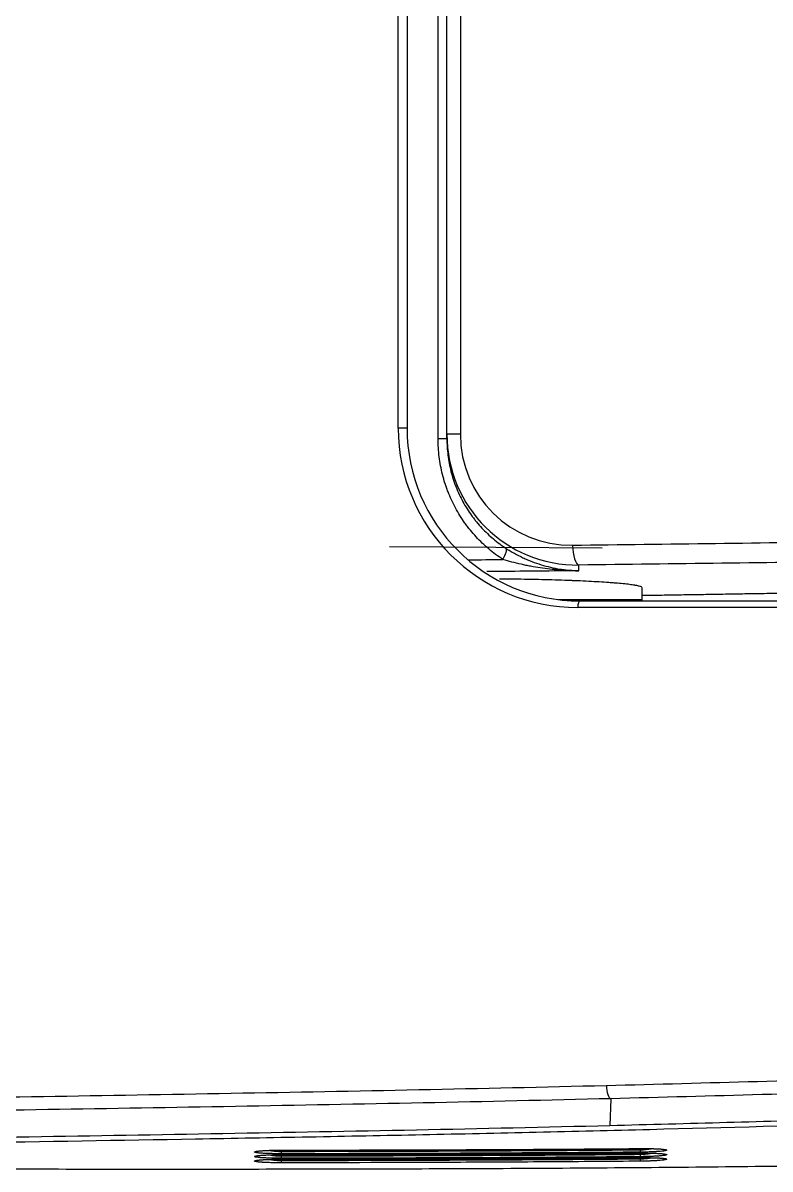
# Model space of a CAD drawing. Header units: millimetres. Extents: x -33000 to 294000, y 0 to 42408.
# Drawn here: x 106057.9 to 106114.1, y 14514.1 to 14600.3 of the extents above; entities that cross this region are included whole.
import ezdxf

# ---------------------------------------------------------------- set-up
doc = ezdxf.new("R2010")
doc.units = ezdxf.units.MM
doc.header["$LTSCALE"] = 50
doc.layers.add('arch', color=8, linetype='Continuous')

msp = doc.modelspace()

# ---------------------------------------------------------------- linework, layer by layer
at = {"layer": 'arch', "linetype": 'Continuous'}
for p, q in [((106089.084, 14569.056), (106089.084, 14858.857)), ((106086.087, 14569.855), (106086.087, 14858.059)), ((106086.75, 14858.059), (106086.75, 14569.855)), ((106089.747, 14569.405), (106089.747, 14858.509)), ((106090.758, 14858.509), (106090.758, 14569.405)), ((106086.75, 14569.855), (106086.087, 14569.855)), ((106089.747, 14569.056), (106089.747, 14569.405)), ((106090.758, 14569.405), (106089.747, 14569.405)), ((106089.747, 14569.056), (106089.084, 14569.056)), ((106085.422, 14560.956), (106101.422, 14560.861)), ((106104.422, 14556.957), (106104.422, 14557.844)), ((106098.13, 14556.957), (106104.422, 14556.957)), ((106124.473, 14556.355), (106099.587, 14556.355)), ((106099.75, 14556.855), (106124.636, 14556.855)), ((106102.074, 14519.41), (106102.009, 14517.399))]:
    msp.add_line(p, q, dxfattribs=at)
msp.add_arc((106103.922, 14556.957), 0.5, 348.30845, 0, dxfattribs=at)
for centre, major_axis, ratio, start_param, end_param in [((106099.587, 14569.855), (-13.5, 0), 1, 0, 1.570796), ((106099.75, 14569.855), (-13, 0), 1, 0, 1.570796), ((106099.747, 14569.565), (-6.867, -7.387), 0.984124, 5.469289, 7.032689), ((106099.258, 14569.565), (-5.798, -6.334), 0.981335, 5.463069, 7.026469), ((106093.656, 14559.973), (-0.544, -0.839), 0.254745, 1.734631, 3.094705), ((106099.684, 14561.051), (-0.017, 1.5), 0.325964, 1.567085, 3.083985), ((106099.75, 14556.355), (0, 0.5), 0.325982, 0, 1.570796), ((106102.066, 14520.409), (0.025, -1), 0.32589, 4.704201, 6.230337), ((106077.272, 14515.765), (0.001, -0.5), 0.000956, 5.41052, 6.23323), ((106077.272, 14515.425), (0.001, -0.5), 0.000959, 5.41052, 6.23323), ((106104.273, 14515.885), (0.004, -0.5), 0.007222, 5.410489, 6.233224), ((106104.273, 14515.545), (0.004, -0.5), 0.007221, 5.410489, 6.233224), ((106104.273, 14515.204), (0.004, -0.5), 0.00722, 5.410489, 6.233224), ((106077.272, 14515.084), (0.001, -0.5), 0.000961, 5.41052, 6.23323)]:
    msp.add_ellipse(centre, major_axis=major_axis, ratio=ratio, start_param=start_param, end_param=end_param, dxfattribs=at)
for points, knots in [([(106093.955, 14559.973), (106093.584, 14560.216), (106093.232, 14560.479), (106092.562, 14561.047), (106092.245, 14561.351), (106091.796, 14561.838), (106091.651, 14562.005), (106091.44, 14562.265), (106091.371, 14562.352), (106091.269, 14562.486), (106091.235, 14562.531), (106091.169, 14562.621), (106091.136, 14562.667), (106090.843, 14563.077), (106090.607, 14563.456), (106090.182, 14564.242), (106089.994, 14564.648), (106089.789, 14565.174), (106089.73, 14565.333), (106089.674, 14565.494), (106089.638, 14565.602), (106089.62, 14565.656), (106089.534, 14565.927), (106089.472, 14566.145), (106089.306, 14566.803), (106089.223, 14567.247), (106089.112, 14568.144), (106089.084, 14568.598), (106089.084, 14569.056)], [0, 0, 0, 0, 0.125, 0.125, 0.25, 0.25, 0.3125, 0.3125, 0.34375, 0.34375, 0.359375, 0.359375, 0.375, 0.375, 0.5, 0.5, 0.625, 0.625, 0.65625, 0.671875, 0.671875, 0.6875, 0.6875, 0.75, 0.75, 0.875, 0.875, 1, 1, 1, 1]), ([(106089.747, 14569.056), (106089.747, 14568.638), (106089.773, 14568.224), (106089.876, 14567.405), (106089.952, 14567), (106090.105, 14566.4), (106090.162, 14566.202), (106090.242, 14565.955), (106090.258, 14565.905), (106090.292, 14565.807), (106090.343, 14565.66), (106090.398, 14565.515), (106090.586, 14565.037), (106090.759, 14564.667), (106091.15, 14563.954), (106091.366, 14563.61), (106091.635, 14563.238), (106091.665, 14563.197), (106091.726, 14563.115), (106091.757, 14563.074), (106091.851, 14562.953), (106091.914, 14562.874), (106092.107, 14562.639), (106092.24, 14562.487), (106092.65, 14562.047), (106092.94, 14561.773), (106093.551, 14561.261), (106093.872, 14561.023), (106094.209, 14560.805)], [0, 0, 0, 0, 0.125, 0.125, 0.25, 0.25, 0.3125, 0.3125, 0.328125, 0.328125, 0.34375, 0.375, 0.375, 0.5, 0.5, 0.625, 0.625, 0.640625, 0.640625, 0.65625, 0.65625, 0.6875, 0.6875, 0.75, 0.75, 0.875, 0.875, 1, 1, 1, 1]), ([(106099.195, 14561.051), (106102.781, 14561.092), (106106.367, 14561.136), (106113.538, 14561.232), (106117.124, 14561.284), (106120.71, 14561.338)], [0, 0, 0, 0, 0.5, 0.5, 1, 1, 1, 1]), ([(106094.209, 14560.805), (106094.309, 14560.74), (106094.41, 14560.677), (106094.614, 14560.555), (106094.717, 14560.495), (106095.031, 14560.32), (106095.245, 14560.21), (106095.574, 14560.056), (106095.685, 14560.006), (106095.909, 14559.91), (106096.022, 14559.864), (106096.366, 14559.73), (106096.596, 14559.65), (106097.06, 14559.507), (106097.293, 14559.444), (106097.763, 14559.334), (106098, 14559.287), (106098.357, 14559.23), (106098.477, 14559.213), (106098.657, 14559.191), (106098.717, 14559.184), (106098.837, 14559.171), (106098.897, 14559.165), (106099.078, 14559.149), (106099.198, 14559.141), (106099.379, 14559.131), (106099.439, 14559.128), (106099.53, 14559.125), (106099.56, 14559.124), (106099.605, 14559.123), (106099.62, 14559.123), (106099.643, 14559.123), (106099.651, 14559.122), (106099.659, 14559.122), (106099.659, 14559.122), (106099.66, 14559.122), (106099.661, 14559.122), (106099.662, 14559.122), (106099.665, 14559.122), (106099.667, 14559.122), (106099.673, 14559.122), (106099.677, 14559.122), (106099.68, 14559.122)], [0, 0, 0, 0, 0.0625, 0.0625, 0.125, 0.125, 0.25, 0.25, 0.3125, 0.3125, 0.375, 0.375, 0.5, 0.5, 0.625, 0.625, 0.75, 0.75, 0.8125, 0.8125, 0.84375, 0.84375, 0.875, 0.875, 0.9375, 0.9375, 0.96875, 0.96875, 0.984375, 0.984375, 0.992188, 0.992188, 0.996094, 0.996094, 0.996338, 0.996338, 0.996582, 0.996582, 0.99707, 0.998047, 0.998047, 1, 1, 1, 1]), ([(106099.68, 14559.122), (106099.676, 14559.122), (106099.671, 14559.122), (106099.665, 14559.122), (106099.661, 14559.122), (106099.659, 14559.122), (106099.65, 14559.122), (106099.642, 14559.122), (106099.619, 14559.122), (106099.604, 14559.122), (106099.558, 14559.123), (106099.527, 14559.123), (106099.436, 14559.124), (106099.374, 14559.125), (106099.191, 14559.129), (106099.069, 14559.133), (106098.824, 14559.142), (106098.702, 14559.148), (106098.458, 14559.162), (106098.336, 14559.17), (106097.971, 14559.198), (106097.728, 14559.22), (106097.245, 14559.274), (106097.003, 14559.305), (106096.523, 14559.376), (106096.283, 14559.416), (106095.926, 14559.483), (106095.807, 14559.506), (106095.57, 14559.555), (106095.452, 14559.581), (106095.1, 14559.66), (106094.868, 14559.717), (106094.408, 14559.839), (106094.18, 14559.905), (106093.955, 14559.973)], [0, 0, 0, 0, 0.001953, 0.00293, 0.00293, 0.003906, 0.003906, 0.007812, 0.007812, 0.015625, 0.015625, 0.03125, 0.03125, 0.0625, 0.0625, 0.125, 0.125, 0.1875, 0.1875, 0.25, 0.25, 0.375, 0.375, 0.5, 0.5, 0.625, 0.625, 0.6875, 0.6875, 0.75, 0.75, 0.875, 0.875, 1, 1, 1, 1]), ([(106121.194, 14559.84), (106117.607, 14559.786), (106114.021, 14559.734), (106106.847, 14559.638), (106103.26, 14559.594), (106099.673, 14559.553)], [0, 0, 0, 0, 0.5, 0.5, 1, 1, 1, 1]), ([(106099.68, 14559.122), (106097.691, 14559.106), (106095.712, 14559.089), (106093.406, 14559.067), (106093.072, 14559.064), (106092.737, 14559.06)], [0, 0, 0, 0, 0.854701, 0.854701, 1, 1, 1, 1]), ([(106104.422, 14557.844), (106104.422, 14557.864), (106104.404, 14557.883), (106104.334, 14557.922), (106104.281, 14557.942), (106104.142, 14557.98), (106104.055, 14558), (106103.924, 14558.024), (106103.884, 14558.031), (106103.84, 14558.038), (106103.811, 14558.043), (106103.796, 14558.045), (106103.719, 14558.057), (106103.654, 14558.066), (106103.448, 14558.094), (106103.141, 14558.131), (106102.773, 14558.166), (106102.474, 14558.192), (106102.371, 14558.2), (106102.209, 14558.213), (106102.155, 14558.217), (106102.043, 14558.225), (106101.987, 14558.229), (106101.699, 14558.25), (106101.457, 14558.266), (106100.95, 14558.296), (106100.685, 14558.31), (106100.131, 14558.338), (106099.843, 14558.351), (106099.467, 14558.367), (106099.391, 14558.37), (106099.277, 14558.375), (106099.238, 14558.376), (106099.161, 14558.379), (106098.967, 14558.387), (106098.771, 14558.394), (106098.294, 14558.411), (106097.646, 14558.431), (106096.971, 14558.449), (106096.454, 14558.461), (106096.28, 14558.465), (106096.017, 14558.47), (106095.929, 14558.472), (106095.752, 14558.475), (106095.663, 14558.476), (106095.219, 14558.484), (106094.863, 14558.49), (106094.237, 14558.497), (106093.968, 14558.5), (106093.698, 14558.502)], [0, 0, 0, 0, 0.063482, 0.063482, 0.126964, 0.126964, 0.190446, 0.190446, 0.206316, 0.214252, 0.214252, 0.222187, 0.222187, 0.253928, 0.253928, 0.31741, 0.380892, 0.380892, 0.412633, 0.412633, 0.428503, 0.428503, 0.444374, 0.444374, 0.507856, 0.507856, 0.571338, 0.571338, 0.63482, 0.63482, 0.65069, 0.65069, 0.658626, 0.658626, 0.666561, 0.698302, 0.698302, 0.761784, 0.825266, 0.825266, 0.857007, 0.857007, 0.872877, 0.872877, 0.888748, 0.888748, 0.95223, 0.95223, 1, 1, 1, 1]), ([(106104.422, 14557.276), (106104.916, 14557.284), (106105.902, 14557.299), (106107.379, 14557.323), (106108.852, 14557.347), (106110.321, 14557.371), (106111.787, 14557.395), (106113.25, 14557.419), (106114.708, 14557.444), (106116.163, 14557.468), (106117.615, 14557.493), (106119.063, 14557.518), (106120.507, 14557.544), (106121.947, 14557.569), (106123.384, 14557.595), (106124.399, 14557.613), (106124.934, 14557.622), (106124.992, 14557.623)], [0, 0, 0, 0, 0.071979, 0.143779, 0.215402, 0.286847, 0.358114, 0.429204, 0.500117, 0.570854, 0.641414, 0.711798, 0.782006, 0.852038, 0.921895, 0.991577, 1, 1, 1, 1]), ([(105988.814, 14518.767), (105991.167, 14518.774), (105993.52, 14518.788), (105998.226, 14518.82), (106000.579, 14518.84), (106007.637, 14518.903), (106012.342, 14518.948), (106021.753, 14519.051), (106031.164, 14519.163), (106040.575, 14519.295), (106049.985, 14519.433), (106054.691, 14519.505), (106064.101, 14519.657), (106068.806, 14519.737), (106082.921, 14519.989), (106092.331, 14520.173), (106101.74, 14520.409)], [0, 0, 0, 0, 0.0625, 0.0625, 0.125, 0.125, 0.25, 0.25, 0.375, 0.5, 0.5, 0.625, 0.625, 0.75, 0.75, 1, 1, 1, 1]), ([(106102.074, 14519.41), (106092.663, 14519.174), (106083.251, 14518.99), (106069.134, 14518.738), (106064.428, 14518.659), (106055.015, 14518.507), (106050.309, 14518.434), (106040.897, 14518.296), (106036.191, 14518.23), (106026.778, 14518.108), (106022.072, 14518.052), (106012.659, 14517.95), (106007.953, 14517.904), (106000.893, 14517.841), (105998.54, 14517.822), (105993.833, 14517.789), (105991.479, 14517.776), (105989.126, 14517.768)], [0, 0, 0, 0, 0.25, 0.25, 0.375, 0.375, 0.5, 0.5, 0.625, 0.625, 0.75, 0.75, 0.875, 0.875, 0.9375, 0.9375, 1, 1, 1, 1]), ([(106102.009, 14517.399), (106107.875, 14517.546), (106113.742, 14517.709), (106122.541, 14517.977), (106125.474, 14518.07), (106131.34, 14518.265), (106134.272, 14518.366), (106137.205, 14518.471)], [0, 0, 0, 0, 0.5, 0.5, 0.75, 0.75, 1, 1, 1, 1]), ([(105985.549, 14515.704), (105986.763, 14515.706), (105987.976, 14515.71), (105990.403, 14515.721), (105991.616, 14515.728), (105995.256, 14515.755), (105997.682, 14515.779), (106001.322, 14515.816), (106002.535, 14515.829), (106004.961, 14515.854), (106006.175, 14515.867), (106009.814, 14515.906), (106012.24, 14515.932), (106019.519, 14516.013), (106024.372, 14516.07), (106034.077, 14516.193), (106038.93, 14516.259), (106048.635, 14516.399), (106053.487, 14516.472), (106063.192, 14516.628), (106068.044, 14516.71), (106082.601, 14516.968), (106092.305, 14517.155), (106102.009, 14517.399)], [0, 0, 0, 0, 0.03125, 0.03125, 0.0625, 0.0625, 0.125, 0.125, 0.15625, 0.15625, 0.1875, 0.1875, 0.25, 0.25, 0.375, 0.375, 0.5, 0.5, 0.625, 0.625, 0.75, 0.75, 1, 1, 1, 1]), ([(106139.157, 14518.145), (106127.774, 14517.729), (106116.39, 14517.37), (106102.159, 14517.004), (106099.312, 14516.935), (106093.619, 14516.804), (106087.926, 14516.681), (106082.233, 14516.57), (106076.539, 14516.463), (106073.693, 14516.412), (106065.152, 14516.262), (106059.459, 14516.168), (106048.071, 14515.992), (106042.377, 14515.91), (106030.99, 14515.756), (106025.296, 14515.684), (106016.755, 14515.584), (106013.908, 14515.552), (106008.214, 14515.489), (106005.367, 14515.459), (106002.52, 14515.428)], [0, 0, 0, 0, 0.25, 0.25, 0.3125, 0.3125, 0.375, 0.4375, 0.4375, 0.5, 0.5, 0.625, 0.625, 0.75, 0.75, 0.875, 0.875, 0.9375, 0.9375, 1, 1, 1, 1]), ([(106077.273, 14515.538), (106081.774, 14515.544), (106086.274, 14515.555), (106093.025, 14515.583), (106095.276, 14515.594), (106099.776, 14515.623), (106102.027, 14515.639), (106104.277, 14515.658)], [0, 0, 0, 0, 0.5, 0.5, 0.75, 0.75, 1, 1, 1, 1]), ([(106104.273, 14515.564), (106104.338, 14515.565), (106104.403, 14515.567), (106104.498, 14515.572), (106104.53, 14515.574), (106104.591, 14515.578), (106104.621, 14515.58), (106104.71, 14515.588), (106104.767, 14515.595), (106104.835, 14515.604), (106104.848, 14515.606), (106104.875, 14515.609), (106104.888, 14515.611), (106104.927, 14515.617), (106104.953, 14515.621), (106105.02, 14515.633), (106105.06, 14515.641), (106105.098, 14515.649)], [0, 0, 0, 0, 0.205276, 0.205276, 0.307913, 0.307913, 0.410551, 0.410551, 0.615827, 0.615827, 0.667145, 0.667145, 0.718464, 0.718464, 0.821102, 0.821102, 1, 1, 1, 1]), ([(106104.277, 14515.657), (106104.305, 14515.658), (106104.513, 14515.661), (106104.91, 14515.658), (106105.4, 14515.646), (106105.811, 14515.624), (106106.034, 14515.6), (106106.086, 14515.588), (106106.086, 14515.588)], [0, 0, 0, 0, 0.028653, 0.211247, 0.398894, 0.619249, 0.875017, 1, 1, 1, 1]), ([(106104.277, 14515.658), (106104.356, 14515.659), (106104.433, 14515.66), (106104.587, 14515.66), (106104.662, 14515.659), (106104.756, 14515.659), (106104.774, 14515.659), (106104.811, 14515.658), (106104.83, 14515.658), (106104.884, 14515.657), (106104.92, 14515.657), (106105.025, 14515.655), (106105.093, 14515.654), (106105.191, 14515.651), (106105.222, 14515.651), (106105.269, 14515.649), (106105.285, 14515.649), (106105.316, 14515.648), (106105.331, 14515.647), (106105.405, 14515.645), (106105.461, 14515.643), (106105.567, 14515.638), (106105.617, 14515.635), (106105.688, 14515.631), (106105.711, 14515.63), (106105.756, 14515.627), (106105.777, 14515.626), (106105.84, 14515.621), (106105.878, 14515.618), (106105.949, 14515.612), (106105.982, 14515.609), (106106.072, 14515.599), (106106.122, 14515.592), (106106.171, 14515.583), (106106.18, 14515.581), (106106.198, 14515.577), (106106.205, 14515.576), (106106.227, 14515.57), (106106.239, 14515.566), (106106.268, 14515.555), (106106.277, 14515.547), (106106.277, 14515.538), (106106.276, 14515.536), (106106.274, 14515.532), (106106.268, 14515.526), (106106.256, 14515.52), (106106.227, 14515.508), (106106.197, 14515.501), (106106.138, 14515.489), (106106.116, 14515.485), (106106.078, 14515.479), (106106.065, 14515.477), (106106.037, 14515.473), (106106.023, 14515.471), (106105.947, 14515.462), (106105.876, 14515.454), (106105.752, 14515.443), (106105.708, 14515.44), (106105.637, 14515.434), (106105.613, 14515.433), (106105.562, 14515.429), (106105.536, 14515.427), (106105.457, 14515.422), (106105.401, 14515.419), (106105.284, 14515.413), (106105.222, 14515.41), (106105.125, 14515.406), (106105.092, 14515.405), (106105.024, 14515.402), (106104.99, 14515.401), (106104.885, 14515.398), (106104.813, 14515.396), (106104.702, 14515.393), (106104.665, 14515.392), (106104.608, 14515.391), (106104.588, 14515.39), (106104.55, 14515.39), (106104.531, 14515.389), (106104.434, 14515.388), (106104.356, 14515.387), (106104.277, 14515.386)], [0, 0, 0, 0, 0.03125, 0.03125, 0.0625, 0.0625, 0.070313, 0.070313, 0.078125, 0.078125, 0.09375, 0.09375, 0.125, 0.125, 0.140625, 0.140625, 0.148438, 0.148438, 0.15625, 0.15625, 0.1875, 0.1875, 0.21875, 0.21875, 0.234375, 0.234375, 0.25, 0.25, 0.28125, 0.28125, 0.3125, 0.3125, 0.375, 0.375, 0.390625, 0.390625, 0.40625, 0.40625, 0.4375, 0.4375, 0.5, 0.5, 0.515625, 0.515625, 0.53125, 0.5625, 0.5625, 0.625, 0.625, 0.65625, 0.65625, 0.671875, 0.671875, 0.6875, 0.6875, 0.75, 0.75, 0.78125, 0.78125, 0.796875, 0.796875, 0.8125, 0.8125, 0.84375, 0.84375, 0.875, 0.875, 0.890625, 0.890625, 0.90625, 0.90625, 0.9375, 0.9375, 0.953125, 0.953125, 0.960938, 0.960938, 0.96875, 0.96875, 1, 1, 1, 1]), ([(106002.024, 14514.356), (106004.996, 14514.338), (106007.969, 14514.321), (106013.914, 14514.286), (106016.886, 14514.27), (106025.804, 14514.223), (106031.749, 14514.195), (106040.667, 14514.162), (106043.64, 14514.152), (106049.585, 14514.136), (106058.503, 14514.118), (106067.421, 14514.114), (106079.311, 14514.121), (106085.257, 14514.132), (106094.174, 14514.169), (106097.147, 14514.185), (106103.092, 14514.225), (106106.064, 14514.25), (106114.981, 14514.338), (106120.926, 14514.414), (106132.815, 14514.6), (106138.759, 14514.709), (106144.703, 14514.833)], [0, 0, 0, 0, 0.0625, 0.0625, 0.125, 0.125, 0.25, 0.25, 0.3125, 0.3125, 0.375, 0.5, 0.5, 0.625, 0.625, 0.6875, 0.6875, 0.75, 0.75, 0.875, 0.875, 1, 1, 1, 1]), ([(106077.273, 14515.266), (106077.194, 14515.266), (106077.116, 14515.266), (106076.963, 14515.267), (106076.888, 14515.268), (106076.795, 14515.269), (106076.776, 14515.269), (106076.739, 14515.27), (106076.721, 14515.27), (106076.666, 14515.271), (106076.63, 14515.272), (106076.525, 14515.275), (106076.458, 14515.277), (106076.361, 14515.28), (106076.329, 14515.281), (106076.282, 14515.282), (106076.267, 14515.283), (106076.236, 14515.284), (106076.221, 14515.285), (106076.147, 14515.288), (106076.091, 14515.291), (106075.985, 14515.296), (106075.935, 14515.299), (106075.864, 14515.304), (106075.83, 14515.306), (106075.797, 14515.308), (106075.776, 14515.31), (106075.765, 14515.311), (106075.713, 14515.315), (106075.674, 14515.318), (106075.603, 14515.325), (106075.57, 14515.329), (106075.48, 14515.339), (106075.43, 14515.346), (106075.381, 14515.356), (106075.371, 14515.358), (106075.354, 14515.361), (106075.346, 14515.363), (106075.324, 14515.369), (106075.312, 14515.373), (106075.283, 14515.384), (106075.273, 14515.392), (106075.273, 14515.402), (106075.274, 14515.404), (106075.276, 14515.408), (106075.278, 14515.41), (106075.285, 14515.415), (106075.293, 14515.419), (106075.322, 14515.431), (106075.351, 14515.438), (106075.41, 14515.45), (106075.432, 14515.453), (106075.469, 14515.459), (106075.482, 14515.461), (106075.51, 14515.464), (106075.524, 14515.466), (106075.6, 14515.475), (106075.671, 14515.482), (106075.795, 14515.492), (106075.839, 14515.495), (106075.91, 14515.5), (106075.934, 14515.502), (106075.985, 14515.505), (106076.011, 14515.506), (106076.091, 14515.511), (106076.147, 14515.513), (106076.264, 14515.519), (106076.326, 14515.521), (106076.407, 14515.524), (106076.424, 14515.524), (106076.457, 14515.525), (106076.474, 14515.526), (106076.525, 14515.527), (106076.559, 14515.528), (106076.664, 14515.531), (106076.736, 14515.533), (106076.847, 14515.535), (106076.885, 14515.535), (106076.942, 14515.536), (106076.961, 14515.536), (106077, 14515.537), (106077.019, 14515.537), (106077.116, 14515.538), (106077.194, 14515.538), (106077.273, 14515.538)], [0, 0, 0, 0, 0.03125, 0.03125, 0.0625, 0.0625, 0.070313, 0.070313, 0.078125, 0.078125, 0.09375, 0.09375, 0.125, 0.125, 0.140625, 0.140625, 0.148437, 0.148437, 0.15625, 0.15625, 0.1875, 0.1875, 0.21875, 0.21875, 0.234375, 0.242187, 0.242187, 0.25, 0.25, 0.28125, 0.28125, 0.3125, 0.3125, 0.375, 0.375, 0.390625, 0.390625, 0.40625, 0.40625, 0.4375, 0.4375, 0.5, 0.5, 0.515625, 0.515625, 0.53125, 0.53125, 0.5625, 0.5625, 0.625, 0.625, 0.65625, 0.65625, 0.671875, 0.671875, 0.6875, 0.6875, 0.75, 0.75, 0.78125, 0.78125, 0.796875, 0.796875, 0.8125, 0.8125, 0.84375, 0.84375, 0.875, 0.875, 0.882812, 0.882812, 0.890625, 0.890625, 0.90625, 0.90625, 0.9375, 0.9375, 0.953125, 0.953125, 0.960937, 0.960937, 0.96875, 0.96875, 1, 1, 1, 1]), ([(106077.273, 14514.925), (106077.194, 14514.925), (106077.116, 14514.925), (106076.963, 14514.926), (106076.888, 14514.927), (106076.795, 14514.929), (106076.776, 14514.929), (106076.739, 14514.929), (106076.721, 14514.93), (106076.666, 14514.931), (106076.63, 14514.932), (106076.525, 14514.934), (106076.458, 14514.936), (106076.361, 14514.939), (106076.329, 14514.94), (106076.282, 14514.942), (106076.267, 14514.942), (106076.236, 14514.944), (106076.221, 14514.944), (106076.147, 14514.947), (106076.091, 14514.95), (106075.985, 14514.956), (106075.935, 14514.958), (106075.864, 14514.963), (106075.83, 14514.965), (106075.797, 14514.968), (106075.776, 14514.969), (106075.765, 14514.97), (106075.713, 14514.974), (106075.674, 14514.978), (106075.603, 14514.984), (106075.57, 14514.988), (106075.48, 14514.998), (106075.43, 14515.006), (106075.381, 14515.015), (106075.371, 14515.017), (106075.354, 14515.021), (106075.346, 14515.023), (106075.324, 14515.028), (106075.312, 14515.032), (106075.283, 14515.044), (106075.273, 14515.051), (106075.273, 14515.061), (106075.274, 14515.063), (106075.276, 14515.067), (106075.278, 14515.069), (106075.285, 14515.075), (106075.293, 14515.079), (106075.322, 14515.09), (106075.351, 14515.098), (106075.41, 14515.109), (106075.432, 14515.113), (106075.469, 14515.118), (106075.482, 14515.12), (106075.51, 14515.124), (106075.524, 14515.126), (106075.6, 14515.135), (106075.671, 14515.142), (106075.795, 14515.152), (106075.839, 14515.155), (106075.91, 14515.16), (106075.934, 14515.161), (106075.985, 14515.164), (106076.011, 14515.166), (106076.091, 14515.17), (106076.147, 14515.173), (106076.264, 14515.178), (106076.326, 14515.18), (106076.407, 14515.183), (106076.424, 14515.184), (106076.457, 14515.185), (106076.474, 14515.185), (106076.525, 14515.187), (106076.559, 14515.188), (106076.664, 14515.191), (106076.736, 14515.192), (106076.847, 14515.194), (106076.885, 14515.195), (106076.942, 14515.195), (106076.961, 14515.196), (106077, 14515.196), (106077.019, 14515.196), (106077.116, 14515.197), (106077.194, 14515.198), (106077.273, 14515.198)], [0, 0, 0, 0, 0.03125, 0.03125, 0.0625, 0.0625, 0.070313, 0.070313, 0.078125, 0.078125, 0.09375, 0.09375, 0.125, 0.125, 0.140625, 0.140625, 0.148438, 0.148438, 0.15625, 0.15625, 0.1875, 0.1875, 0.21875, 0.21875, 0.234375, 0.242188, 0.242188, 0.25, 0.25, 0.28125, 0.28125, 0.3125, 0.3125, 0.375, 0.375, 0.390625, 0.390625, 0.40625, 0.40625, 0.4375, 0.4375, 0.5, 0.5, 0.515625, 0.515625, 0.53125, 0.53125, 0.5625, 0.5625, 0.625, 0.625, 0.65625, 0.65625, 0.671875, 0.671875, 0.6875, 0.6875, 0.75, 0.75, 0.78125, 0.78125, 0.796875, 0.796875, 0.8125, 0.8125, 0.84375, 0.84375, 0.875, 0.875, 0.882813, 0.882813, 0.890625, 0.890625, 0.90625, 0.90625, 0.9375, 0.9375, 0.953125, 0.953125, 0.960938, 0.960938, 0.96875, 0.96875, 1, 1, 1, 1]), ([(106077.273, 14514.585), (106077.194, 14514.584), (106077.116, 14514.585), (106076.963, 14514.586), (106076.888, 14514.587), (106076.795, 14514.588), (106076.776, 14514.588), (106076.739, 14514.589), (106076.721, 14514.589), (106076.666, 14514.59), (106076.63, 14514.591), (106076.525, 14514.593), (106076.458, 14514.595), (106076.361, 14514.598), (106076.329, 14514.6), (106076.282, 14514.601), (106076.267, 14514.602), (106076.236, 14514.603), (106076.221, 14514.604), (106076.147, 14514.607), (106076.091, 14514.609), (106075.985, 14514.615), (106075.935, 14514.618), (106075.864, 14514.622), (106075.83, 14514.625), (106075.797, 14514.627), (106075.776, 14514.629), (106075.765, 14514.63), (106075.713, 14514.634), (106075.674, 14514.637), (106075.603, 14514.644), (106075.57, 14514.647), (106075.48, 14514.658), (106075.43, 14514.665), (106075.381, 14514.675), (106075.371, 14514.676), (106075.354, 14514.68), (106075.346, 14514.682), (106075.324, 14514.688), (106075.312, 14514.692), (106075.283, 14514.703), (106075.273, 14514.711), (106075.273, 14514.721), (106075.274, 14514.722), (106075.276, 14514.726), (106075.278, 14514.728), (106075.285, 14514.734), (106075.293, 14514.738), (106075.322, 14514.75), (106075.351, 14514.757), (106075.41, 14514.768), (106075.432, 14514.772), (106075.469, 14514.778), (106075.482, 14514.779), (106075.51, 14514.783), (106075.524, 14514.785), (106075.6, 14514.794), (106075.671, 14514.801), (106075.795, 14514.811), (106075.839, 14514.814), (106075.91, 14514.819), (106075.934, 14514.82), (106075.985, 14514.824), (106076.011, 14514.825), (106076.091, 14514.829), (106076.147, 14514.832), (106076.264, 14514.837), (106076.326, 14514.84), (106076.407, 14514.843), (106076.424, 14514.843), (106076.457, 14514.844), (106076.474, 14514.845), (106076.525, 14514.846), (106076.559, 14514.847), (106076.664, 14514.85), (106076.736, 14514.851), (106076.847, 14514.853), (106076.885, 14514.854), (106076.942, 14514.855), (106076.961, 14514.855), (106077, 14514.855), (106077.019, 14514.856), (106077.116, 14514.857), (106077.194, 14514.857), (106077.273, 14514.857)], [0, 0, 0, 0, 0.03125, 0.03125, 0.0625, 0.0625, 0.070313, 0.070313, 0.078125, 0.078125, 0.09375, 0.09375, 0.125, 0.125, 0.140625, 0.140625, 0.148438, 0.148438, 0.15625, 0.15625, 0.1875, 0.1875, 0.21875, 0.21875, 0.234375, 0.242188, 0.242188, 0.25, 0.25, 0.28125, 0.28125, 0.3125, 0.3125, 0.375, 0.375, 0.390625, 0.390625, 0.40625, 0.40625, 0.4375, 0.4375, 0.5, 0.5, 0.515625, 0.515625, 0.53125, 0.53125, 0.5625, 0.5625, 0.625, 0.625, 0.65625, 0.65625, 0.671875, 0.671875, 0.6875, 0.6875, 0.75, 0.75, 0.78125, 0.78125, 0.796875, 0.796875, 0.8125, 0.8125, 0.84375, 0.84375, 0.875, 0.875, 0.882813, 0.882813, 0.890625, 0.890625, 0.90625, 0.90625, 0.9375, 0.9375, 0.953125, 0.953125, 0.960938, 0.960938, 0.96875, 0.96875, 1, 1, 1, 1]), ([(106075.464, 14515.45), (106075.464, 14515.45), (106075.467, 14515.451), (106075.53, 14515.464), (106075.759, 14515.49), (106076.183, 14515.516), (106076.712, 14515.533), (106077.149, 14515.539), (106077.373, 14515.537), (106077.427, 14515.536)], [0, 0, 0, 0, 0.017518, 0.141195, 0.361776, 0.589139, 0.781723, 0.947752, 1, 1, 1, 1]), ([(106075.464, 14515.109), (106075.464, 14515.109), (106075.467, 14515.11), (106075.53, 14515.123), (106075.759, 14515.149), (106076.183, 14515.176), (106076.712, 14515.192), (106077.149, 14515.198), (106077.373, 14515.196), (106077.427, 14515.196)], [0, 0, 0, 0, 0.017247, 0.140957, 0.3616, 0.589026, 0.781663, 0.947737, 1, 1, 1, 1]), ([(106075.464, 14514.769), (106075.464, 14514.769), (106075.467, 14514.77), (106075.53, 14514.783), (106075.759, 14514.809), (106076.183, 14514.835), (106076.712, 14514.852), (106077.149, 14514.858), (106077.373, 14514.856), (106077.427, 14514.855)], [0, 0, 0, 0, 0.017674, 0.141331, 0.361877, 0.589204, 0.781758, 0.94776, 1, 1, 1, 1]), ([(106076.434, 14515.521), (106076.453, 14515.517), (106076.473, 14515.513), (106076.517, 14515.505), (106076.541, 14515.501), (106076.615, 14515.489), (106076.667, 14515.481), (106076.749, 14515.472), (106076.777, 14515.469), (106076.82, 14515.464), (106076.834, 14515.463), (106076.864, 14515.46), (106076.879, 14515.459), (106076.954, 14515.453), (106077.015, 14515.45), (106077.11, 14515.446), (106077.142, 14515.445), (106077.191, 14515.444), (106077.207, 14515.444), (106077.24, 14515.444), (106077.256, 14515.444), (106077.272, 14515.444)], [0, 0, 0, 0, 0.088793, 0.088793, 0.190038, 0.190038, 0.392529, 0.392529, 0.493774, 0.493774, 0.544397, 0.544397, 0.595019, 0.595019, 0.79751, 0.79751, 0.898755, 0.898755, 0.949377, 0.949377, 1, 1, 1, 1]), ([(106076.434, 14515.18), (106076.453, 14515.176), (106076.473, 14515.172), (106076.517, 14515.164), (106076.541, 14515.16), (106076.615, 14515.148), (106076.667, 14515.141), (106076.749, 14515.131), (106076.777, 14515.128), (106076.82, 14515.124), (106076.834, 14515.122), (106076.864, 14515.12), (106076.879, 14515.119), (106076.954, 14515.113), (106077.015, 14515.109), (106077.11, 14515.105), (106077.142, 14515.105), (106077.191, 14515.104), (106077.207, 14515.103), (106077.24, 14515.103), (106077.256, 14515.103), (106077.272, 14515.103)], [0, 0, 0, 0, 0.088792, 0.088792, 0.190037, 0.190037, 0.392528, 0.392528, 0.493773, 0.493773, 0.544396, 0.544396, 0.595019, 0.595019, 0.797509, 0.797509, 0.898755, 0.898755, 0.949377, 0.949377, 1, 1, 1, 1]), ([(106076.434, 14514.839), (106076.453, 14514.835), (106076.473, 14514.832), (106076.517, 14514.824), (106076.541, 14514.819), (106076.615, 14514.807), (106076.667, 14514.8), (106076.749, 14514.79), (106076.777, 14514.787), (106076.82, 14514.783), (106076.834, 14514.782), (106076.864, 14514.779), (106076.879, 14514.778), (106076.954, 14514.772), (106077.015, 14514.768), (106077.11, 14514.765), (106077.142, 14514.764), (106077.191, 14514.763), (106077.207, 14514.763), (106077.24, 14514.763), (106077.256, 14514.762), (106077.272, 14514.763)], [0, 0, 0, 0, 0.088793, 0.088793, 0.190038, 0.190038, 0.392529, 0.392529, 0.493774, 0.493774, 0.544396, 0.544396, 0.595019, 0.595019, 0.79751, 0.79751, 0.898755, 0.898755, 0.949377, 0.949377, 1, 1, 1, 1]), ([(106077.272, 14515.444), (106081.773, 14515.449), (106088.523, 14515.465), (106095.273, 14515.5), (106099.773, 14515.528), (106102.023, 14515.545), (106104.273, 14515.564)], [0, 0, 0, 0, 0.5, 0.75, 0.75, 1, 1, 1, 1]), ([(106077.272, 14515.103), (106081.773, 14515.109), (106088.523, 14515.125), (106095.273, 14515.159), (106099.773, 14515.187), (106102.023, 14515.204), (106104.273, 14515.223)], [0, 0, 0, 0, 0.5, 0.75, 0.75, 1, 1, 1, 1]), ([(106077.272, 14514.763), (106081.773, 14514.768), (106088.523, 14514.784), (106095.273, 14514.819), (106099.773, 14514.847), (106102.023, 14514.863), (106104.273, 14514.883)], [0, 0, 0, 0, 0.5, 0.75, 0.75, 1, 1, 1, 1]), ([(106104.277, 14515.386), (106102.027, 14515.367), (106099.776, 14515.35), (106095.276, 14515.322), (106093.025, 14515.31), (106086.274, 14515.282), (106081.774, 14515.271), (106077.273, 14515.266)], [0, 0, 0, 0, 0.25, 0.25, 0.5, 0.5, 1, 1, 1, 1]), ([(106077.273, 14515.198), (106081.774, 14515.203), (106086.274, 14515.214), (106093.025, 14515.242), (106095.276, 14515.254), (106099.776, 14515.282), (106102.027, 14515.298), (106104.277, 14515.318)], [0, 0, 0, 0, 0.5, 0.5, 0.75, 0.75, 1, 1, 1, 1]), ([(106104.277, 14515.045), (106102.027, 14515.026), (106099.776, 14515.009), (106095.276, 14514.981), (106093.025, 14514.97), (106086.274, 14514.941), (106081.774, 14514.931), (106077.273, 14514.925)], [0, 0, 0, 0, 0.25, 0.25, 0.5, 0.5, 1, 1, 1, 1]), ([(106077.273, 14514.857), (106081.774, 14514.863), (106086.274, 14514.873), (106093.025, 14514.902), (106095.276, 14514.913), (106099.776, 14514.941), (106102.027, 14514.958), (106104.277, 14514.977)], [0, 0, 0, 0, 0.5, 0.5, 0.75, 0.75, 1, 1, 1, 1]), ([(106104.273, 14515.223), (106104.338, 14515.224), (106104.403, 14515.226), (106104.498, 14515.231), (106104.53, 14515.233), (106104.591, 14515.237), (106104.621, 14515.24), (106104.71, 14515.248), (106104.767, 14515.254), (106104.835, 14515.263), (106104.848, 14515.265), (106104.875, 14515.269), (106104.888, 14515.271), (106104.927, 14515.277), (106104.953, 14515.281), (106105.02, 14515.293), (106105.06, 14515.3), (106105.098, 14515.309)], [0, 0, 0, 0, 0.205276, 0.205276, 0.307914, 0.307914, 0.410552, 0.410552, 0.615828, 0.615828, 0.667147, 0.667147, 0.718466, 0.718466, 0.821104, 0.821104, 1, 1, 1, 1]), ([(106104.273, 14514.883), (106104.338, 14514.883), (106104.403, 14514.885), (106104.498, 14514.89), (106104.53, 14514.892), (106104.591, 14514.897), (106104.621, 14514.899), (106104.71, 14514.907), (106104.767, 14514.913), (106104.835, 14514.922), (106104.848, 14514.924), (106104.875, 14514.928), (106104.888, 14514.93), (106104.927, 14514.936), (106104.953, 14514.94), (106105.02, 14514.952), (106105.06, 14514.96), (106105.098, 14514.968)], [0, 0, 0, 0, 0.205276, 0.205276, 0.307913, 0.307913, 0.410551, 0.410551, 0.615827, 0.615827, 0.667146, 0.667146, 0.718465, 0.718465, 0.821103, 0.821103, 1, 1, 1, 1]), ([(106104.277, 14515.317), (106104.305, 14515.317), (106104.513, 14515.32), (106104.91, 14515.317), (106105.4, 14515.305), (106105.811, 14515.283), (106106.034, 14515.259), (106106.086, 14515.248), (106106.086, 14515.248)], [0, 0, 0, 0, 0.028653, 0.211249, 0.3989, 0.619258, 0.87503, 1, 1, 1, 1]), ([(106104.277, 14515.318), (106104.356, 14515.318), (106104.433, 14515.319), (106104.587, 14515.319), (106104.662, 14515.319), (106104.756, 14515.318), (106104.774, 14515.318), (106104.811, 14515.318), (106104.83, 14515.317), (106104.884, 14515.317), (106104.92, 14515.316), (106105.025, 14515.315), (106105.093, 14515.313), (106105.191, 14515.311), (106105.222, 14515.31), (106105.269, 14515.309), (106105.285, 14515.308), (106105.316, 14515.307), (106105.331, 14515.307), (106105.405, 14515.304), (106105.461, 14515.302), (106105.567, 14515.297), (106105.617, 14515.295), (106105.688, 14515.291), (106105.711, 14515.289), (106105.756, 14515.286), (106105.777, 14515.285), (106105.84, 14515.281), (106105.878, 14515.278), (106105.949, 14515.271), (106105.982, 14515.268), (106106.072, 14515.258), (106106.122, 14515.251), (106106.171, 14515.242), (106106.18, 14515.24), (106106.198, 14515.237), (106106.205, 14515.235), (106106.227, 14515.229), (106106.239, 14515.226), (106106.268, 14515.214), (106106.277, 14515.207), (106106.277, 14515.197), (106106.276, 14515.195), (106106.274, 14515.191), (106106.268, 14515.185), (106106.256, 14515.179), (106106.227, 14515.168), (106106.197, 14515.16), (106106.138, 14515.148), (106106.116, 14515.144), (106106.078, 14515.138), (106106.065, 14515.136), (106106.037, 14515.133), (106106.023, 14515.131), (106105.947, 14515.121), (106105.876, 14515.113), (106105.752, 14515.103), (106105.708, 14515.099), (106105.637, 14515.094), (106105.613, 14515.092), (106105.562, 14515.088), (106105.536, 14515.087), (106105.457, 14515.082), (106105.401, 14515.079), (106105.284, 14515.073), (106105.222, 14515.07), (106105.125, 14515.066), (106105.092, 14515.064), (106105.024, 14515.062), (106104.99, 14515.06), (106104.885, 14515.057), (106104.813, 14515.055), (106104.702, 14515.052), (106104.665, 14515.051), (106104.608, 14515.05), (106104.588, 14515.05), (106104.55, 14515.049), (106104.531, 14515.049), (106104.434, 14515.047), (106104.356, 14515.046), (106104.277, 14515.045)], [0, 0, 0, 0, 0.03125, 0.03125, 0.0625, 0.0625, 0.070313, 0.070313, 0.078125, 0.078125, 0.09375, 0.09375, 0.125, 0.125, 0.140625, 0.140625, 0.148438, 0.148438, 0.15625, 0.15625, 0.1875, 0.1875, 0.21875, 0.21875, 0.234375, 0.234375, 0.25, 0.25, 0.28125, 0.28125, 0.3125, 0.3125, 0.375, 0.375, 0.390625, 0.390625, 0.40625, 0.40625, 0.4375, 0.4375, 0.5, 0.5, 0.515625, 0.515625, 0.53125, 0.5625, 0.5625, 0.625, 0.625, 0.65625, 0.65625, 0.671875, 0.671875, 0.6875, 0.6875, 0.75, 0.75, 0.78125, 0.78125, 0.796875, 0.796875, 0.8125, 0.8125, 0.84375, 0.84375, 0.875, 0.875, 0.890625, 0.890625, 0.90625, 0.90625, 0.9375, 0.9375, 0.953125, 0.953125, 0.960937, 0.960937, 0.96875, 0.96875, 1, 1, 1, 1]), ([(106104.277, 14514.976), (106104.305, 14514.976), (106104.513, 14514.979), (106104.91, 14514.976), (106105.4, 14514.965), (106105.811, 14514.943), (106106.034, 14514.918), (106106.086, 14514.907), (106106.086, 14514.907)], [0, 0, 0, 0, 0.028653, 0.211251, 0.398903, 0.619265, 0.875039, 1, 1, 1, 1]), ([(106104.277, 14514.977), (106104.356, 14514.978), (106104.433, 14514.978), (106104.587, 14514.978), (106104.662, 14514.978), (106104.756, 14514.977), (106104.774, 14514.977), (106104.811, 14514.977), (106104.83, 14514.977), (106104.884, 14514.976), (106104.92, 14514.976), (106105.025, 14514.974), (106105.093, 14514.973), (106105.191, 14514.97), (106105.222, 14514.969), (106105.269, 14514.968), (106105.285, 14514.967), (106105.316, 14514.966), (106105.331, 14514.966), (106105.405, 14514.963), (106105.461, 14514.961), (106105.567, 14514.956), (106105.617, 14514.954), (106105.688, 14514.95), (106105.711, 14514.949), (106105.756, 14514.946), (106105.777, 14514.944), (106105.84, 14514.94), (106105.878, 14514.937), (106105.949, 14514.931), (106105.982, 14514.927), (106106.072, 14514.918), (106106.122, 14514.911), (106106.171, 14514.902), (106106.18, 14514.9), (106106.198, 14514.896), (106106.205, 14514.894), (106106.227, 14514.889), (106106.239, 14514.885), (106106.268, 14514.874), (106106.277, 14514.866), (106106.277, 14514.856), (106106.276, 14514.854), (106106.274, 14514.851), (106106.268, 14514.845), (106106.256, 14514.839), (106106.227, 14514.827), (106106.197, 14514.819), (106106.138, 14514.807), (106106.116, 14514.804), (106106.078, 14514.798), (106106.065, 14514.796), (106106.037, 14514.792), (106106.023, 14514.79), (106105.947, 14514.78), (106105.876, 14514.773), (106105.752, 14514.762), (106105.708, 14514.758), (106105.637, 14514.753), (106105.613, 14514.751), (106105.562, 14514.748), (106105.536, 14514.746), (106105.457, 14514.741), (106105.401, 14514.738), (106105.284, 14514.732), (106105.222, 14514.729), (106105.125, 14514.725), (106105.092, 14514.724), (106105.024, 14514.721), (106104.99, 14514.72), (106104.885, 14514.716), (106104.813, 14514.714), (106104.702, 14514.711), (106104.665, 14514.711), (106104.608, 14514.709), (106104.588, 14514.709), (106104.55, 14514.708), (106104.531, 14514.708), (106104.434, 14514.706), (106104.356, 14514.705), (106104.277, 14514.705)], [0, 0, 0, 0, 0.03125, 0.03125, 0.0625, 0.0625, 0.070313, 0.070313, 0.078125, 0.078125, 0.09375, 0.09375, 0.125, 0.125, 0.140625, 0.140625, 0.148438, 0.148438, 0.15625, 0.15625, 0.1875, 0.1875, 0.21875, 0.21875, 0.234375, 0.234375, 0.25, 0.25, 0.28125, 0.28125, 0.3125, 0.3125, 0.375, 0.375, 0.390625, 0.390625, 0.40625, 0.40625, 0.4375, 0.4375, 0.5, 0.5, 0.515625, 0.515625, 0.53125, 0.5625, 0.5625, 0.625, 0.625, 0.65625, 0.65625, 0.671875, 0.671875, 0.6875, 0.6875, 0.75, 0.75, 0.78125, 0.78125, 0.796875, 0.796875, 0.8125, 0.8125, 0.84375, 0.84375, 0.875, 0.875, 0.890625, 0.890625, 0.90625, 0.90625, 0.9375, 0.9375, 0.953125, 0.953125, 0.960937, 0.960937, 0.96875, 0.96875, 1, 1, 1, 1]), ([(106104.277, 14514.705), (106102.027, 14514.685), (106099.776, 14514.669), (106095.276, 14514.641), (106093.025, 14514.629), (106086.274, 14514.601), (106081.774, 14514.59), (106077.273, 14514.585)], [0, 0, 0, 0, 0.25, 0.25, 0.5, 0.5, 1, 1, 1, 1])]:
    msp.add_open_spline(points, degree=3, knots=knots, dxfattribs=at)
for points in [[(106091.382, 14559.948), (106092.238, 14559.957), (106093.096, 14559.965), (106093.955, 14559.973)], [(106099.679, 14559.17), (106099.677, 14559.298), (106099.675, 14559.425), (106099.673, 14559.553)], [(106099.68, 14559.122), (106099.68, 14559.138), (106099.68, 14559.154), (106099.679, 14559.17)], [(106101.74, 14520.409), (106109.318, 14520.599), (106116.896, 14520.816), (106124.473, 14521.059)], [(106124.814, 14520.06), (106117.234, 14519.817), (106109.655, 14519.601), (106102.074, 14519.41)], [(106104.273, 14515.658), (106104.273, 14515.627), (106104.273, 14515.595), (106104.273, 14515.564)], [(106077.272, 14515.444), (106077.272, 14515.475), (106077.272, 14515.507), (106077.272, 14515.539)], [(106077.272, 14515.103), (106077.272, 14515.135), (106077.272, 14515.166), (106077.272, 14515.198)], [(106077.272, 14514.763), (106077.272, 14514.794), (106077.272, 14514.826), (106077.272, 14514.857)], [(106104.273, 14515.318), (106104.273, 14515.286), (106104.273, 14515.255), (106104.273, 14515.223)], [(106104.273, 14514.977), (106104.273, 14514.946), (106104.273, 14514.914), (106104.273, 14514.883)]]:
    msp.add_open_spline(points, degree=3, dxfattribs=at)

doc.saveas('drawing.dxf')
